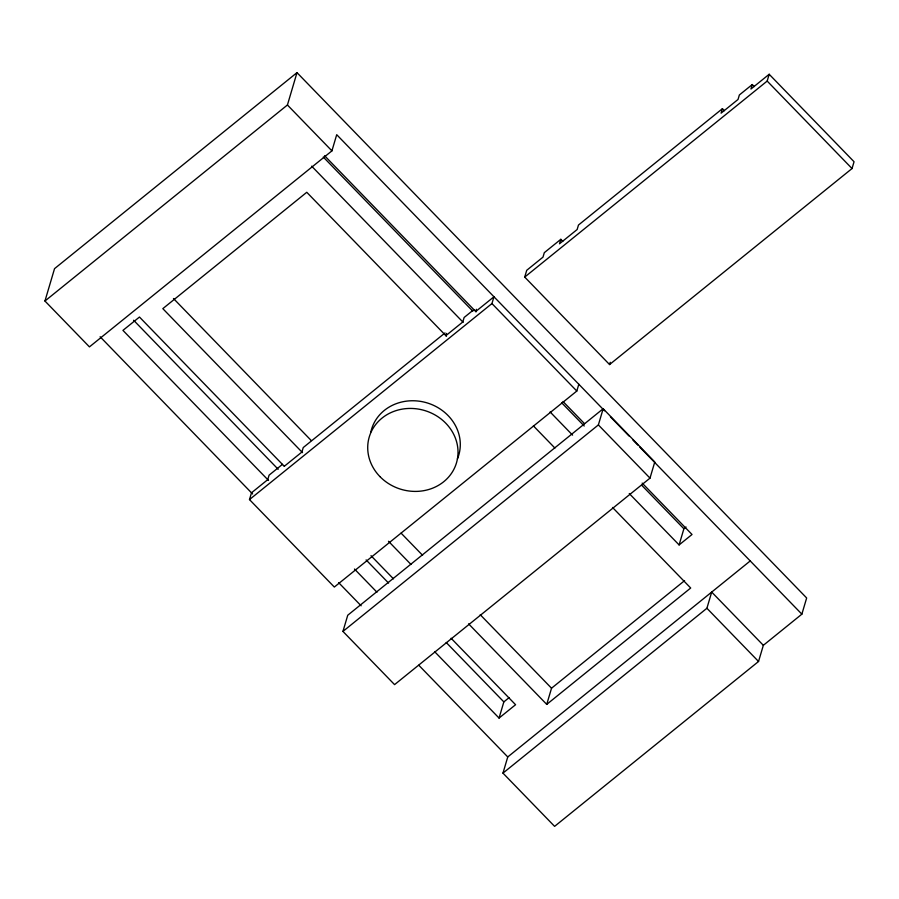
<?xml version="1.0" encoding="UTF-8"?>
<svg xmlns="http://www.w3.org/2000/svg" width="899" height="899" viewBox="0 0 899 899"><rect width="100%" height="100%" fill="white"/><g stroke="black" fill="none" stroke-linecap="round" stroke-linejoin="round"><path stroke-width="1.35" d="M604.566 410.787L336.709 134.693L331.922 150.863L89.45 346.89L44.95 301.019L54.536 268.655L296.996 72.639L806.661 597.981L801.863 614.163L763.341 645.313L758.542 661.484L554.604 826.361L502.968 773.129L507.755 756.947L750.227 560.931M44.95 301.019L287.422 104.992L296.996 72.639M578.821 384.255L576.81 391.043L334.338 587.058L249.484 499.586L251.495 492.798L267.756 479.65L269.082 475.166L282.5 464.322M342.946 631.413L347.744 615.231L603.162 408.742L654.787 461.962L649.999 478.133L394.571 684.622L342.946 631.413L598.374 424.924L603.162 408.742M446.533 333.417L445.87 335.653L462.805 321.966L464.131 317.482L473.807 309.661M476.38 309.29L475.717 311.526L493.956 296.782L491.944 303.57L249.484 499.586M754.227 86.551L752.272 84.54L750.946 89.023L769.184 74.269L854.05 161.741L852.038 168.54L609.567 364.556L524.713 277.083L526.724 270.296L542.985 257.136L544.311 252.664L560.83 239.314L562.785 241.325M560.83 239.314L559.504 243.786L577.147 229.526L578.473 225.042L722.425 108.678L724.38 110.678M434.577 651.606L499.057 718.065L503.845 701.894L509.014 697.714M609.567 364.556L610.241 362.286M722.425 108.678L721.099 113.15L738.034 99.463L739.36 94.979L752.272 84.54M468.593 623.839L546.738 704.389L551.537 688.218L684.577 580.653M524.713 277.083L767.173 81.067L769.184 74.269M629.266 493.551L679.105 544.929L683.892 528.747L686.049 527.005M502.968 773.129L706.906 608.263L711.693 592.081L763.341 645.313M445.016 332.945L303.244 447.556L301.918 452.028L284.275 466.3M679.105 544.929L692.016 534.489L642.178 483.111M499.057 718.065L515.577 704.715L451.096 638.256M546.738 704.389L690.69 588.013L612.534 507.463M767.173 81.067L852.038 168.54M610.432 416.833L629.008 435.981M632.918 440.016L637.807 445.05M639.762 447.073L801.863 614.163M491.944 303.57L576.81 391.043M598.374 424.924L649.999 478.133M287.422 104.992L331.922 150.863M324.573 155.729L476.043 311.874M563.021 401.516L584.519 423.676M323.292 157.044L472.807 311.166M561.74 402.831L584.215 426.002M641.875 485.426L683.892 528.747M311.661 166.169L463.131 322.303M550.109 411.956L572.584 435.127M446.466 336.271L306.773 192.285L162.82 308.649L302.514 452.647M533.41 425.901L554.897 448.05M706.906 608.263L758.542 661.484M173.473 298.513L311.211 440.499M401.089 533.141L422.586 555.29M480.223 614.702L551.537 688.218M388.48 541.265L410.955 564.426M284.05 466.064L139.469 317.032L122.949 330.382L268.509 480.426M370.995 555.683L393.459 578.844M133.603 320.246L278.184 469.278M366.107 559.908L388.57 583.069M446.207 642.482L503.845 701.894M354.476 569.033L376.951 592.194M100.115 336.754L252.608 493.956M338.642 582.631L361.128 605.802M418.799 665.249L507.755 756.947M370.871 431.902A45.489 41.118 16.5 0 1 427.553 403.033A45.489 41.118 16.5 0 1 457.4 458.973M379.906 476.571A45.489 41.118 16.5 0 0 456.074 464.142A45.489 41.118 16.5 0 0 402.628 409.056A45.489 41.118 16.5 0 0 379.906 476.571"/></g></svg>
